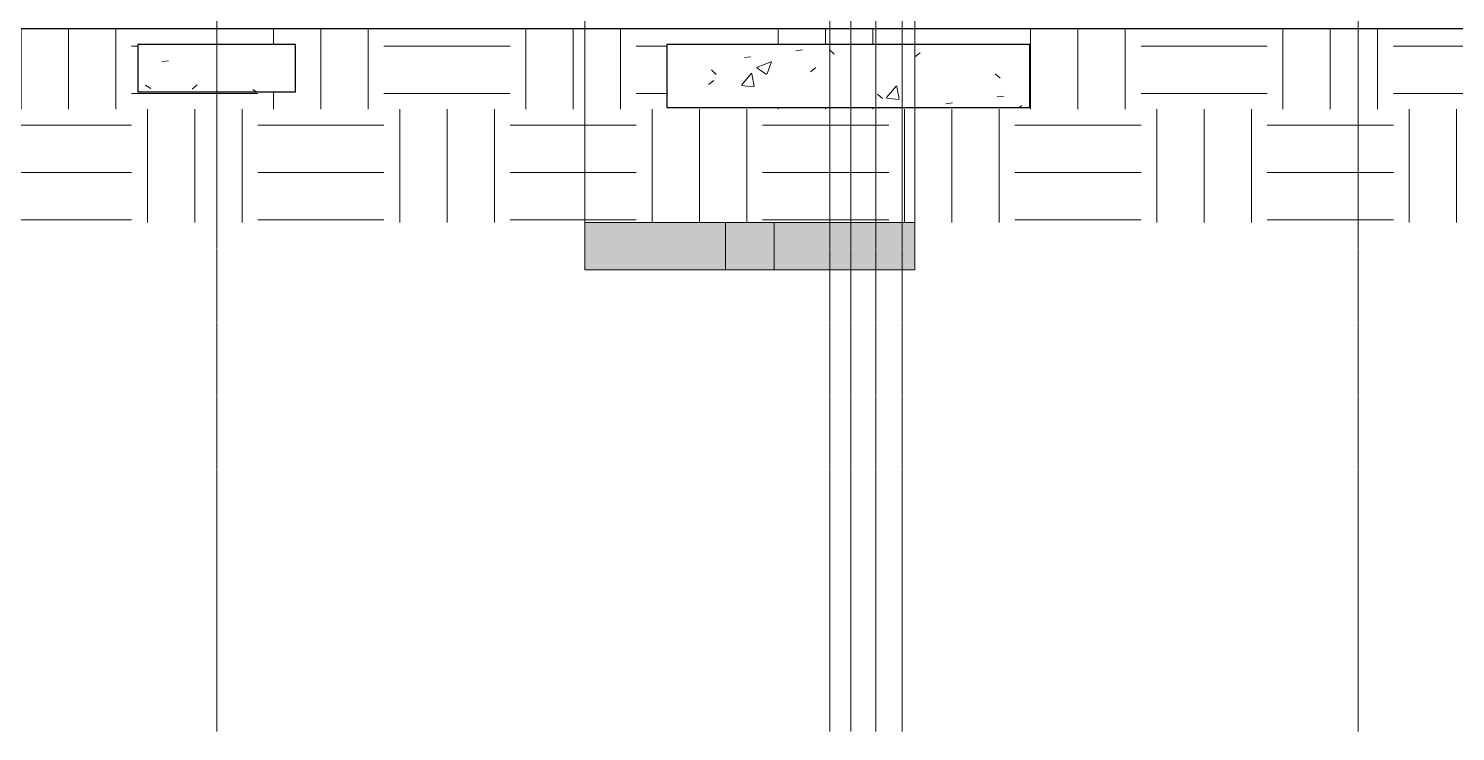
# Model space of a CAD drawing. Header units: inches. Extents: x -23445 to -52, y -314 to 853.
# Drawn here: x -11575 to -11032, y -273 to -6 of the extents above; entities that cross this region are included whole.
import ezdxf

# ---------------------------------------------------------------- set-up
doc = ezdxf.new("R2010")
doc.units = ezdxf.units.IN
doc.header["$MEASUREMENT"] = 0
doc.linetypes.add('Grid Line 1_2_', pattern=[0.875, 0.5, -0.125, 0.125, -0.125])
for name, color, linetype, lineweight in [('A-FLOR', 192, 'Continuous', 9), ('C-TOPO', 7, 'Continuous', 9), ('G-ANNO-SYMB', 111, 'Continuous', 9), ('S-FNDN', 32, 'Continuous', 9), ('S-GRID', 1, 'Continuous', 9)]:
    doc.layers.add(name, color=color, linetype=linetype, lineweight=lineweight)
pattern_1 = [(50, (22063.86, 65.275), (55.0854, -4.82), [5.76, -63.36]), (355, (22063.86, 65.275), (-10.656, 57.7685), [4.608, -50.688]), (100.451, (22068.45, 64.874), (44.4295, 52.949), [4.895, -53.848]), (46.184, (22063.86, 80.635), (81.964, -12.712), [8.64, -95.04]), (96.636, (22070.69, 79.576), (71.781, 74.812), [7.343, -80.772]), (351.184, (22063.86, 80.635), (71.782, 74.812), [6.912, -76.032]), (21, (22071.54, 76.795), (45.842, -30.9215), [5.76, -63.36]), (326, (22071.54, 76.795), (18.687, 55.6915), [4.608, -50.688]), (71.451, (22075.36, 74.22), (64.529, 24.77), [4.895, -53.848]), (37.5, (22063.858, 65.275), (0.9339, 25.5668), [2.534, -47.539, 2.534, -48.922, -50.88]), (37.5, (22063.858, 65.275), (0.9339, 25.5668), [-101.53, 2.534, -48.346]), (7.5, (22063.858, 65.275), (20.204, 30.2913), [2.534, -26.803, 2.534, -46.387, -19.392]), (7.5, (22063.858, 65.275), (20.204, 30.2913), [-78.259, 2.534, -16.858]), (327.5, (22046.732, 65.275), (40.9978, -1.7324), [2.534, -16.666, 2.534, -57.37, -79.488]), (327.5, (22046.732, 65.275), (40.9978, -1.7324), [-79.104, 2.534, -76.954]), (317.5, (22039.052, 65.275), (44.789, 7.688), [2.534, -22.426, 2.534, -37.248, -56.448]), (317.5, (22039.052, 65.275), (44.789, 7.688), [-64.742, 2.534, -53.914])]

# ---------------------------------------------------------------- blocks, each defined once
blk = doc.blocks.new('Struct_Xcel_Sports Complex_rvt-3-Building Section - North_South looking East _ Lounge')
at = {"layer": 'S-FNDN'}
h = blk.add_hatch(dxfattribs=at)
h.set_pattern_fill('FP_40', color=256, style=0, pattern_type=2)
h.set_pattern_definition(pattern_1)
h.paths.add_polyline_path([(22104.33, -30), (22138.8, -30), (22138.8, -12), (22078.8, -12), (22078.8, -30)], flags=0)
h = blk.add_hatch(dxfattribs=at)
h.set_pattern_fill('FP_40', color=256, style=0, pattern_type=2)
h.set_pattern_definition(pattern_1)
h.paths.add_polyline_path([(22414.2, -36), (22418.05, -36), (22418.05, -12), (22280.05, -12), (22280.05, -36)], flags=0)
at = {"layer": 'A-FLOR', "color": 250, "lineweight": 25}
blk.add_line((21132.3, -6), (22790.8, -6), dxfattribs=at)
at = {"layer": 'S-FNDN', "color": 250, "lineweight": 25}
for p, q in [((22138.8, -12), (22078.8, -12)), ((22078.8, -12), (22078.8, -30)), ((22138.8, -30), (22138.8, -12)), ((22418.05, -12), (22280.05, -12)), ((22280.05, -12), (22280.05, -36)), ((22418.05, -36), (22418.05, -12)), ((22078.8, -30), (22138.8, -30)), ((22280.05, -36), (22418.05, -36))]:
    blk.add_line(p, q, dxfattribs=at)
blk = doc.blocks.new('Section - 3_32_ x 3_8_-18514-Building Section - North_South looking East _ Lounge')
at = {"layer": 'G-ANNO-SYMB'}
blk.add_hatch(color=256, dxfattribs=at).paths.add_polyline_path([(22320.83, -79.66), (22248.83, -79.66), (22248.83, -97.66), (22320.83, -97.66)], flags=0)
for p, q in [((22248.83, -97.66), (22248.83, -79.66)), ((22248.83, -79.66), (22320.83, -79.66)), ((22320.83, -79.66), (22320.83, -97.66)), ((22320.83, -97.66), (22248.83, -97.66))]:
    blk.add_line(p, q, dxfattribs=at)

msp = doc.modelspace()

# ---------------------------------------------------------------- hatches: boundary and pattern name
at = {"layer": 'C-TOPO'}
h = msp.add_hatch(dxfattribs=at)
h.set_pattern_fill('FP_36', color=256, style=0, pattern_type=2)
h.set_pattern_definition([(0, (22063.86, 65.275), (48, 48), [48, -48]), (0, (22063.86, 83.275), (48, 48), [48, -48]), (0, (22063.86, 101.275), (48, 48), [48, -48]), (90, (22069.86, 107.275), (-48, 48), [48, -48]), (90, (22087.86, 107.275), (-48, 48), [48, -48]), (90, (22105.86, 107.275), (-48, 48), [48, -48])])
h.paths.add_polyline_path([(-11343.46802, -79.73125), (-10813.70602, -79.73125), (-10813.70602, -54), (-10857.70602, -54), (-10857.70602, -36), (-10821.70602, -36), (-10821.70602, -6), (-12480.20602, -6), (-12480.20602, -36), (-12414.45602, -36), (-12414.45602, -60), (-12534.45602, -60), (-12534.45602, -36), (-12490.20602, -36), (-12490.20602, 0), (-13057.52675, 0), (-13057.52675, -79.73125), (-11345.24538, -79.73125)], flags=0)
h.paths.add_polyline_path([(-11263.2267, -36), (-11332.45602, -36), (-11332.45602, -12), (-11194.45602, -12), (-11194.45602, -36), (-11198.30675, -36)], flags=0)
h.paths.add_polyline_path([(-11956.20602, -30), (-12016.20602, -30), (-12016.20602, -12), (-11956.20602, -12), (-11956.20602, -14.95636)], flags=0)
h.paths.add_polyline_path([(-11714.95602, -30), (-11774.95602, -30), (-11774.95602, -12), (-11714.95602, -12)], flags=0)
h.paths.add_polyline_path([(-12197.45602, -30), (-12257.45602, -30), (-12257.45602, -12), (-12197.45602, -12), (-12197.45602, -20.89639)], flags=0)
h.paths.add_polyline_path([(-11508.17675, -30), (-11533.70602, -30), (-11533.70602, -12), (-11473.70602, -12), (-11473.70602, -30)], flags=0)

# ---------------------------------------------------------------- linework, layer by layer
at = {"layer": 'G-ANNO-SYMB'}
for p, q in [((-11363.67574, 545.15708), (-11363.67574, -79.66081)), ((-11238.15186, 545.15708), (-11238.15186, -79.66081))]:
    msp.add_line(p, q, dxfattribs=at)
at = {"layer": 'S-GRID', "linetype": 'Grid Line 1_2_'}
for p, q in [((-11503.70602, -273.16081), (-11503.70602, 738.65708)), ((-11503.70602, -273.16081), (-11503.70602, 738.65708)), ((-11270.45602, -273.16081), (-11270.45602, 738.65708)), ((-11262.45602, -273.16081), (-11262.45602, 738.65708)), ((-11252.95602, -273.16081), (-11252.95602, 738.65708)), ((-11252.95602, -273.16081), (-11252.95602, 738.65708)), ((-11242.95602, -273.16081), (-11242.95602, 738.65708)), ((-11069.45602, -273.16081), (-11069.45602, 738.65708)), ((-11069.45602, -273.16081), (-11069.45602, 738.65708))]:
    msp.add_line(p, q, dxfattribs=at)

# ---------------------------------------------------------------- block references
at = {"color": 130, "lineweight": 5}
msp.add_blockref('Struct_Xcel_Sports Complex_rvt-3-Building Section - North_South looking East _ Lounge', (-33612.50883, 0), dxfattribs=at)
at = {"layer": 'G-ANNO-SYMB'}
msp.add_blockref('Section - 3_32_ x 3_8_-18514-Building Section - North_South looking East _ Lounge', (-33612.50883, 0), dxfattribs=at)
at = {"layer": 'G-ANNO-SYMB', "extrusion": (0, 0, -1)}
msp.add_blockref('Section - 3_32_ x 3_8_-18514-Building Section - North_South looking East _ Lounge', (-11010.68123, 0), dxfattribs=at)

doc.saveas('drawing.dxf')
